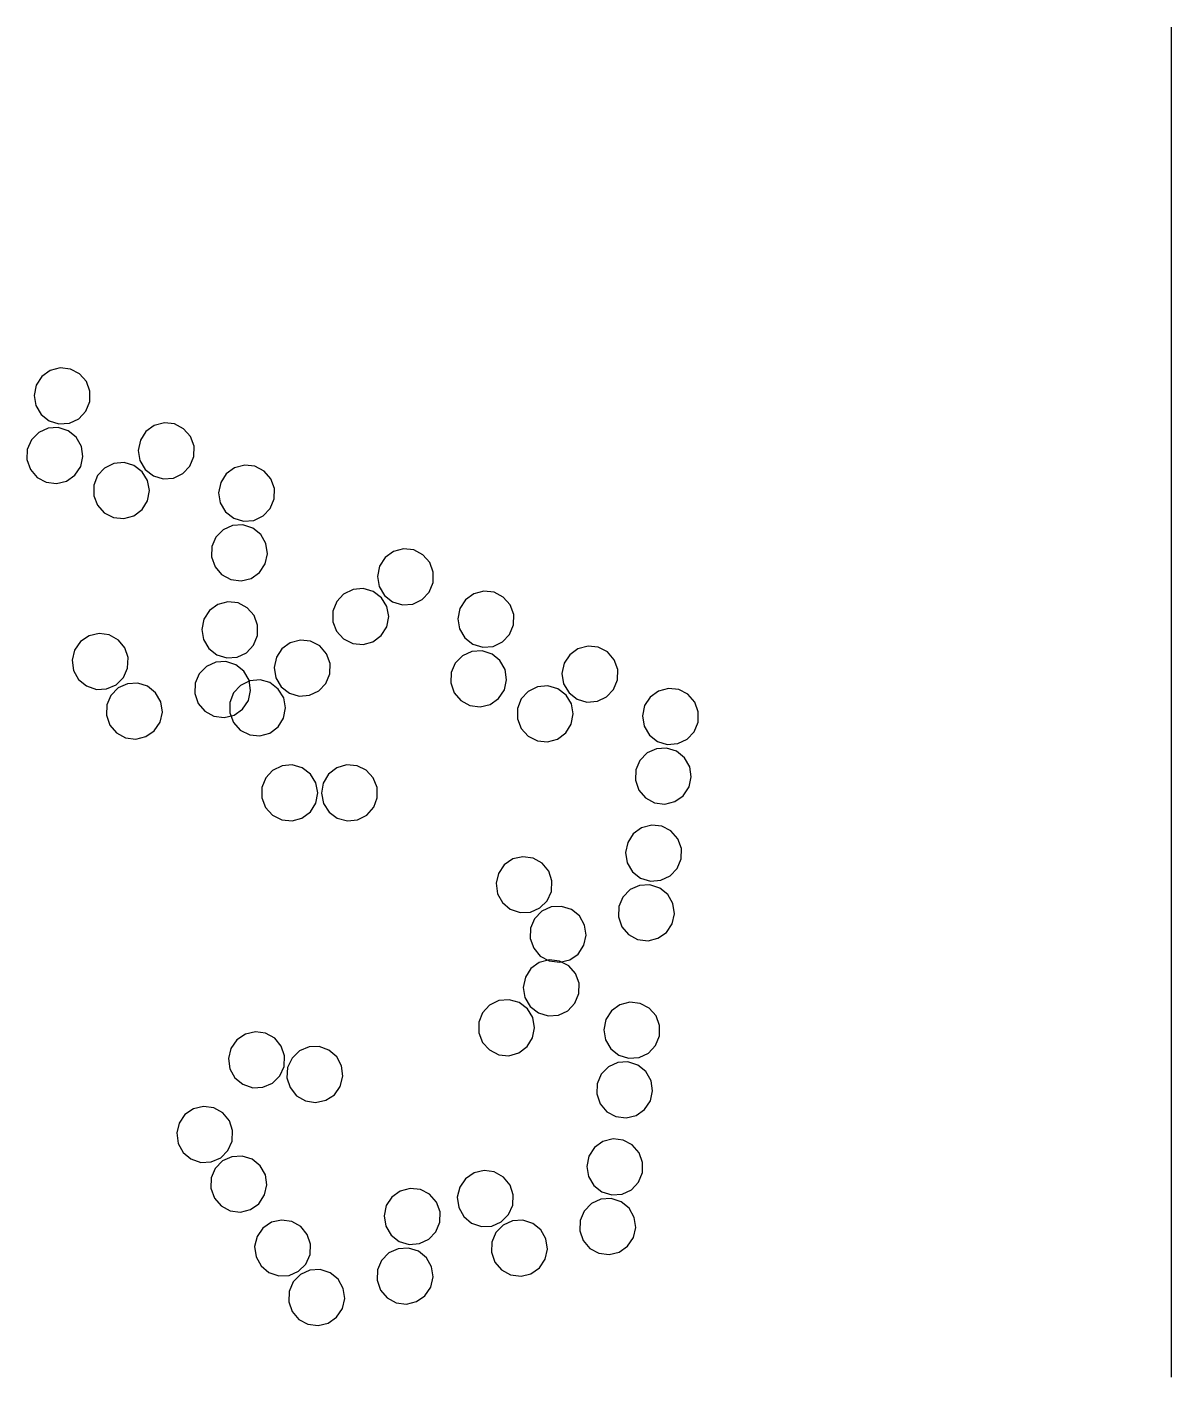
# Model space of a CAD drawing. Header units: metres. Extents: x -382 to 382, y -161 to 360.
# Drawn here: x -203.5 to 0, y 120 to 360 of the extents above; entities that cross this region are included whole.
import ezdxf

# ---------------------------------------------------------------- set-up
doc = ezdxf.new("R2010")
doc.units = ezdxf.units.M

msp = doc.modelspace()

# ---------------------------------------------------------------- linework, layer by layer
for p, q in [((0, 360, -623.54), (0, 120, -623.54)), ((-200.83, 297.85, -623.54), (-201.82, 296.32, -623.54)), ((-199.35, 298.92, -623.54), (-200.83, 297.85, -623.54)), ((-197.55, 299.4, -623.54), (-199.35, 298.92, -623.54)), ((-195.74, 299.19, -623.54), (-197.55, 299.4, -623.54)), ((-194.12, 298.35, -623.54), (-195.74, 299.19, -623.54)), ((-192.89, 296.95, -623.54), (-194.12, 298.35, -623.54)), ((-201.82, 296.32, -623.54), (-202.2, 294.5, -623.54)), ((-192.27, 295.23, -623.54), (-192.89, 296.95, -623.54)), ((-192.3, 293.41, -623.54), (-192.27, 295.23, -623.54)), ((-202.2, 294.5, -623.54), (-201.9, 292.7, -623.54)), ((-193.01, 291.69, -623.54), (-192.3, 293.41, -623.54)), ((-201.9, 292.7, -623.54), (-200.95, 291.1, -623.54)), ((-200.95, 291.1, -623.54), (-199.51, 289.98, -623.54)), ((-194.26, 290.36, -623.54), (-193.01, 291.69, -623.54)), ((-199.71, 288.68, -623.54), (-201.37, 287.92, -623.54)), ((-197.89, 288.79, -623.54), (-199.71, 288.68, -623.54)), ((-199.51, 289.98, -623.54), (-197.77, 289.44, -623.54)), ((-196.12, 288.22, -623.54), (-197.89, 288.79, -623.54)), ((-197.77, 289.44, -623.54), (-195.91, 289.58, -623.54)), ((-194.7, 287.07, -623.54), (-196.12, 288.22, -623.54)), ((-195.91, 289.58, -623.54), (-194.26, 290.36, -623.54)), ((-182.3, 288.09, -623.54), (-183.29, 286.57, -623.54)), ((-180.82, 289.17, -623.54), (-182.3, 288.09, -623.54)), ((-179.02, 289.64, -623.54), (-180.82, 289.17, -623.54)), ((-177.21, 289.43, -623.54), (-179.02, 289.64, -623.54)), ((-175.59, 288.59, -623.54), (-177.21, 289.43, -623.54)), ((-174.36, 287.19, -623.54), (-175.59, 288.59, -623.54)), ((-202.67, 286.59, -623.54), (-203.39, 284.91, -623.54)), ((-201.37, 287.92, -623.54), (-202.67, 286.59, -623.54)), ((-193.78, 285.45, -623.54), (-194.7, 287.07, -623.54)), ((-183.29, 286.57, -623.54), (-183.67, 284.74, -623.54)), ((-173.74, 285.48, -623.54), (-174.36, 287.19, -623.54)), ((-203.39, 284.91, -623.54), (-203.45, 283.09, -623.54)), ((-193.9, 281.87, -623.54), (-193.51, 283.65, -623.54)), ((-193.51, 283.65, -623.54), (-193.78, 285.45, -623.54)), ((-183.67, 284.74, -623.54), (-183.37, 282.94, -623.54)), ((-174.48, 281.93, -623.54), (-173.77, 283.65, -623.54)), ((-173.77, 283.65, -623.54), (-173.74, 285.48, -623.54)), ((-203.45, 283.09, -623.54), (-202.84, 281.33, -623.54)), ((-202.84, 281.33, -623.54), (-201.65, 279.94, -623.54)), ((-194.94, 280.32, -623.54), (-193.9, 281.87, -623.54)), ((-189.67, 281.58, -623.54), (-190.9, 280.24, -623.54)), ((-188, 282.4, -623.54), (-189.67, 281.58, -623.54)), ((-186.18, 282.56, -623.54), (-188, 282.4, -623.54)), ((-184.43, 282.06, -623.54), (-186.18, 282.56, -623.54)), ((-182.95, 280.93, -623.54), (-184.43, 282.06, -623.54)), ((-183.37, 282.94, -623.54), (-182.42, 281.34, -623.54)), ((-181.99, 279.38, -623.54), (-182.95, 280.93, -623.54)), ((-182.42, 281.34, -623.54), (-180.98, 280.22, -623.54)), ((-175.73, 280.61, -623.54), (-174.48, 281.93, -623.54)), ((-166.52, 281.63, -623.54), (-168, 280.56, -623.54)), ((-164.72, 282.11, -623.54), (-166.52, 281.63, -623.54)), ((-162.91, 281.9, -623.54), (-164.72, 282.11, -623.54)), ((-161.29, 281.06, -623.54), (-162.91, 281.9, -623.54)), ((-160.06, 279.66, -623.54), (-161.29, 281.06, -623.54)), ((-201.65, 279.94, -623.54), (-200.05, 279.07, -623.54)), ((-200.05, 279.07, -623.54), (-198.2, 278.83, -623.54)), ((-198.2, 278.83, -623.54), (-196.43, 279.27, -623.54)), ((-196.43, 279.27, -623.54), (-194.94, 280.32, -623.54)), ((-191.57, 278.54, -623.54), (-191.58, 276.68, -623.54)), ((-190.9, 280.24, -623.54), (-191.57, 278.54, -623.54)), ((-181.66, 277.59, -623.54), (-181.99, 279.38, -623.54)), ((-180.98, 280.22, -623.54), (-179.24, 279.68, -623.54)), ((-179.24, 279.68, -623.54), (-177.38, 279.82, -623.54)), ((-177.38, 279.82, -623.54), (-175.73, 280.61, -623.54)), ((-168.99, 279.04, -623.54), (-169.37, 277.21, -623.54)), ((-168, 280.56, -623.54), (-168.99, 279.04, -623.54)), ((-159.44, 277.95, -623.54), (-160.06, 279.66, -623.54)), ((-191.58, 276.68, -623.54), (-190.93, 274.97, -623.54)), ((-182.01, 275.75, -623.54), (-181.66, 277.59, -623.54)), ((-169.37, 277.21, -623.54), (-169.07, 275.41, -623.54)), ((-160.18, 274.4, -623.54), (-159.47, 276.12, -623.54)), ((-159.47, 276.12, -623.54), (-159.44, 277.95, -623.54)), ((-190.93, 274.97, -623.54), (-189.71, 273.62, -623.54)), ((-189.71, 273.62, -623.54), (-188.04, 272.78, -623.54)), ((-184.47, 273.09, -623.54), (-182.98, 274.21, -623.54)), ((-182.98, 274.21, -623.54), (-182.01, 275.75, -623.54)), ((-169.07, 275.41, -623.54), (-168.12, 273.81, -623.54)), ((-168.12, 273.81, -623.54), (-166.68, 272.69, -623.54)), ((-161.43, 273.08, -623.54), (-160.18, 274.4, -623.54)), ((-188.04, 272.78, -623.54), (-186.23, 272.61, -623.54)), ((-186.23, 272.61, -623.54), (-184.47, 273.09, -623.54)), ((-166.88, 271.39, -623.54), (-168.54, 270.63, -623.54)), ((-165.07, 271.5, -623.54), (-166.88, 271.39, -623.54)), ((-166.68, 272.69, -623.54), (-164.94, 272.15, -623.54)), ((-163.29, 270.93, -623.54), (-165.07, 271.5, -623.54)), ((-164.94, 272.15, -623.54), (-163.08, 272.29, -623.54)), ((-163.08, 272.29, -623.54), (-161.43, 273.08, -623.54)), ((-169.84, 269.3, -623.54), (-170.56, 267.62, -623.54)), ((-168.54, 270.63, -623.54), (-169.84, 269.3, -623.54)), ((-161.87, 269.78, -623.54), (-163.29, 270.93, -623.54)), ((-160.95, 268.16, -623.54), (-161.87, 269.78, -623.54)), ((-170.56, 267.62, -623.54), (-170.62, 265.8, -623.54)), ((-160.68, 266.36, -623.54), (-160.95, 268.16, -623.54)), ((-138.29, 266.76, -623.54), (-139.76, 265.69, -623.54)), ((-136.48, 267.24, -623.54), (-138.29, 266.76, -623.54)), ((-134.67, 267.03, -623.54), (-136.48, 267.24, -623.54)), ((-133.06, 266.19, -623.54), (-134.67, 267.03, -623.54)), ((-170.62, 265.8, -623.54), (-170.01, 264.04, -623.54)), ((-170.01, 264.04, -623.54), (-168.83, 262.65, -623.54)), ((-162.11, 263.03, -623.54), (-161.08, 264.58, -623.54)), ((-161.08, 264.58, -623.54), (-160.68, 266.36, -623.54)), ((-140.76, 264.17, -623.54), (-141.14, 262.34, -623.54)), ((-139.76, 265.69, -623.54), (-140.76, 264.17, -623.54)), ((-131.83, 264.79, -623.54), (-133.06, 266.19, -623.54)), ((-131.2, 263.08, -623.54), (-131.83, 264.79, -623.54)), ((-168.83, 262.65, -623.54), (-167.22, 261.78, -623.54)), ((-167.22, 261.78, -623.54), (-165.37, 261.54, -623.54)), ((-165.37, 261.54, -623.54), (-163.61, 261.98, -623.54)), ((-163.61, 261.98, -623.54), (-162.11, 263.03, -623.54)), ((-141.14, 262.34, -623.54), (-140.84, 260.54, -623.54)), ((-131.24, 261.25, -623.54), (-131.2, 263.08, -623.54)), ((-145.46, 260, -623.54), (-147.14, 259.18, -623.54)), ((-143.65, 260.16, -623.54), (-145.46, 260, -623.54)), ((-141.9, 259.66, -623.54), (-143.65, 260.16, -623.54)), ((-140.41, 258.53, -623.54), (-141.9, 259.66, -623.54)), ((-140.84, 260.54, -623.54), (-139.88, 258.94, -623.54)), ((-133.2, 258.21, -623.54), (-131.94, 259.53, -623.54)), ((-131.94, 259.53, -623.54), (-131.24, 261.25, -623.54)), ((-123.99, 259.23, -623.54), (-125.46, 258.16, -623.54)), ((-122.18, 259.71, -623.54), (-123.99, 259.23, -623.54)), ((-120.37, 259.5, -623.54), (-122.18, 259.71, -623.54)), ((-118.76, 258.66, -623.54), (-120.37, 259.5, -623.54)), ((-169.52, 257.33, -623.54), (-170.99, 256.26, -623.54)), ((-167.72, 257.81, -623.54), (-169.52, 257.33, -623.54)), ((-165.91, 257.6, -623.54), (-167.72, 257.81, -623.54)), ((-164.29, 256.76, -623.54), (-165.91, 257.6, -623.54)), ((-148.37, 257.84, -623.54), (-149.04, 256.14, -623.54)), ((-147.14, 259.18, -623.54), (-148.37, 257.84, -623.54)), ((-139.46, 256.98, -623.54), (-140.41, 258.53, -623.54)), ((-139.88, 258.94, -623.54), (-138.45, 257.82, -623.54)), ((-139.13, 255.19, -623.54), (-139.46, 256.98, -623.54)), ((-138.45, 257.82, -623.54), (-136.7, 257.28, -623.54)), ((-136.7, 257.28, -623.54), (-134.84, 257.42, -623.54)), ((-134.84, 257.42, -623.54), (-133.2, 258.21, -623.54)), ((-125.46, 258.16, -623.54), (-126.46, 256.63, -623.54)), ((-117.53, 257.26, -623.54), (-118.76, 258.66, -623.54)), ((-116.9, 255.54, -623.54), (-117.53, 257.26, -623.54)), ((-171.99, 254.73, -623.54), (-172.37, 252.91, -623.54)), ((-170.99, 256.26, -623.54), (-171.99, 254.73, -623.54)), ((-163.06, 255.35, -623.54), (-164.29, 256.76, -623.54)), ((-162.44, 253.64, -623.54), (-163.06, 255.35, -623.54)), ((-149.04, 256.14, -623.54), (-149.04, 254.27, -623.54)), ((-139.48, 253.35, -623.54), (-139.13, 255.19, -623.54)), ((-126.46, 256.63, -623.54), (-126.84, 254.81, -623.54)), ((-126.84, 254.81, -623.54), (-126.54, 253.01, -623.54)), ((-116.94, 253.72, -623.54), (-116.9, 255.54, -623.54)), ((-190.62, 252.19, -623.54), (-192.4, 251.78, -623.54)), ((-188.82, 251.94, -623.54), (-190.62, 252.19, -623.54)), ((-172.37, 252.91, -623.54), (-172.07, 251.11, -623.54)), ((-162.47, 251.82, -623.54), (-162.44, 253.64, -623.54)), ((-149.04, 254.27, -623.54), (-148.39, 252.57, -623.54)), ((-148.39, 252.57, -623.54), (-147.17, 251.22, -623.54)), ((-140.44, 251.81, -623.54), (-139.48, 253.35, -623.54)), ((-126.54, 253.01, -623.54), (-125.58, 251.41, -623.54)), ((-117.64, 252, -623.54), (-116.94, 253.72, -623.54)), ((-193.94, 250.73, -623.54), (-194.98, 249.23, -623.54)), ((-192.4, 251.78, -623.54), (-193.94, 250.73, -623.54)), ((-187.19, 251.02, -623.54), (-188.82, 251.94, -623.54)), ((-186.04, 249.62, -623.54), (-187.19, 251.02, -623.54)), ((-185.46, 247.89, -623.54), (-186.04, 249.62, -623.54)), ((-172.07, 251.11, -623.54), (-171.11, 249.51, -623.54)), ((-164.43, 248.77, -623.54), (-163.18, 250.09, -623.54)), ((-163.18, 250.09, -623.54), (-162.47, 251.82, -623.54)), ((-156.63, 250.54, -623.54), (-158.11, 249.47, -623.54)), ((-154.83, 251.02, -623.54), (-156.63, 250.54, -623.54)), ((-153.02, 250.81, -623.54), (-154.83, 251.02, -623.54)), ((-151.4, 249.97, -623.54), (-153.02, 250.81, -623.54)), ((-150.17, 248.57, -623.54), (-151.4, 249.97, -623.54)), ((-147.17, 251.22, -623.54), (-145.51, 250.38, -623.54)), ((-145.51, 250.38, -623.54), (-143.69, 250.2, -623.54)), ((-143.69, 250.2, -623.54), (-141.94, 250.69, -623.54)), ((-141.94, 250.69, -623.54), (-140.44, 251.81, -623.54)), ((-125.58, 251.41, -623.54), (-124.15, 250.29, -623.54)), ((-124.15, 250.29, -623.54), (-122.4, 249.75, -623.54)), ((-122.4, 249.75, -623.54), (-120.54, 249.89, -623.54)), ((-120.54, 249.89, -623.54), (-118.9, 250.67, -623.54)), ((-118.9, 250.67, -623.54), (-117.64, 252, -623.54)), ((-103.66, 249.95, -623.54), (-105.46, 249.48, -623.54)), ((-101.85, 249.74, -623.54), (-103.66, 249.95, -623.54)), ((-100.23, 248.9, -623.54), (-101.85, 249.74, -623.54)), ((-194.98, 249.23, -623.54), (-195.4, 247.46, -623.54)), ((-195.4, 247.46, -623.54), (-195.15, 245.61, -623.54)), ((-185.55, 246.03, -623.54), (-185.46, 247.89, -623.54)), ((-171.11, 249.51, -623.54), (-169.68, 248.38, -623.54)), ((-169.68, 248.38, -623.54), (-167.94, 247.85, -623.54)), ((-167.94, 247.85, -623.54), (-166.08, 247.99, -623.54)), ((-166.08, 247.99, -623.54), (-164.43, 248.77, -623.54)), ((-159.1, 247.95, -623.54), (-159.48, 246.12, -623.54)), ((-158.11, 249.47, -623.54), (-159.1, 247.95, -623.54)), ((-149.55, 246.85, -623.54), (-150.17, 248.57, -623.54)), ((-126.01, 248.23, -623.54), (-127.31, 246.9, -623.54)), ((-124.35, 248.99, -623.54), (-126.01, 248.23, -623.54)), ((-122.53, 249.1, -623.54), (-124.35, 248.99, -623.54)), ((-120.75, 248.53, -623.54), (-122.53, 249.1, -623.54)), ((-119.34, 247.38, -623.54), (-120.75, 248.53, -623.54)), ((-118.41, 245.76, -623.54), (-119.34, 247.38, -623.54)), ((-106.93, 248.41, -623.54), (-107.93, 246.88, -623.54)), ((-105.46, 249.48, -623.54), (-106.93, 248.41, -623.54)), ((-99, 247.5, -623.54), (-100.23, 248.9, -623.54)), ((-98.38, 245.79, -623.54), (-99, 247.5, -623.54)), ((-195.15, 245.61, -623.54), (-194.27, 244.02, -623.54)), ((-186.29, 244.36, -623.54), (-185.55, 246.03, -623.54)), ((-172.84, 244.99, -623.54), (-173.56, 243.32, -623.54)), ((-171.54, 246.33, -623.54), (-172.84, 244.99, -623.54)), ((-169.88, 247.08, -623.54), (-171.54, 246.33, -623.54)), ((-168.06, 247.19, -623.54), (-169.88, 247.08, -623.54)), ((-166.29, 246.62, -623.54), (-168.06, 247.19, -623.54)), ((-164.87, 245.48, -623.54), (-166.29, 246.62, -623.54)), ((-163.95, 243.86, -623.54), (-164.87, 245.48, -623.54)), ((-159.48, 246.12, -623.54), (-159.18, 244.32, -623.54)), ((-150.29, 243.31, -623.54), (-149.58, 245.03, -623.54)), ((-149.58, 245.03, -623.54), (-149.55, 246.85, -623.54)), ((-128.02, 245.22, -623.54), (-128.09, 243.4, -623.54)), ((-127.31, 246.9, -623.54), (-128.02, 245.22, -623.54)), ((-118.15, 243.96, -623.54), (-118.41, 245.76, -623.54)), ((-107.93, 246.88, -623.54), (-108.31, 245.05, -623.54)), ((-108.31, 245.05, -623.54), (-108.01, 243.25, -623.54)), ((-98.41, 243.96, -623.54), (-98.38, 245.79, -623.54)), ((-194.27, 244.02, -623.54), (-192.88, 242.85, -623.54)), ((-192.88, 242.85, -623.54), (-191.11, 242.25, -623.54)), ((-189.29, 242.32, -623.54), (-187.58, 243.07, -623.54)), ((-187.24, 242.5, -623.54), (-188.54, 241.16, -623.54)), ((-187.58, 243.07, -623.54), (-186.29, 244.36, -623.54)), ((-185.58, 243.25, -623.54), (-187.24, 242.5, -623.54)), ((-183.76, 243.36, -623.54), (-185.58, 243.25, -623.54)), ((-181.99, 242.79, -623.54), (-183.76, 243.36, -623.54)), ((-180.57, 241.65, -623.54), (-181.99, 242.79, -623.54)), ((-173.56, 243.32, -623.54), (-173.62, 241.49, -623.54)), ((-165.48, 242.96, -623.54), (-166.71, 241.61, -623.54)), ((-163.81, 243.78, -623.54), (-165.48, 242.96, -623.54)), ((-163.68, 242.05, -623.54), (-163.95, 243.86, -623.54)), ((-161.99, 243.94, -623.54), (-163.81, 243.78, -623.54)), ((-160.24, 243.44, -623.54), (-161.99, 243.94, -623.54)), ((-158.76, 242.31, -623.54), (-160.24, 243.44, -623.54)), ((-159.18, 244.32, -623.54), (-158.23, 242.72, -623.54)), ((-158.23, 242.72, -623.54), (-156.79, 241.6, -623.54)), ((-151.54, 241.98, -623.54), (-150.29, 243.31, -623.54)), ((-128.09, 243.4, -623.54), (-127.47, 241.64, -623.54)), ((-118.54, 242.18, -623.54), (-118.15, 243.96, -623.54)), ((-112.64, 242.71, -623.54), (-114.31, 241.89, -623.54)), ((-110.82, 242.87, -623.54), (-112.64, 242.71, -623.54)), ((-109.07, 242.37, -623.54), (-110.82, 242.87, -623.54)), ((-108.01, 243.25, -623.54), (-107.05, 241.65, -623.54)), ((-99.12, 242.24, -623.54), (-98.41, 243.96, -623.54)), ((-89.36, 242.42, -623.54), (-91.16, 241.94, -623.54)), ((-87.55, 242.21, -623.54), (-89.36, 242.42, -623.54)), ((-191.11, 242.25, -623.54), (-189.29, 242.32, -623.54)), ((-188.54, 241.16, -623.54), (-189.26, 239.49, -623.54)), ((-179.65, 240.03, -623.54), (-180.57, 241.65, -623.54)), ((-179.38, 238.22, -623.54), (-179.65, 240.03, -623.54)), ((-173.62, 241.49, -623.54), (-173.01, 239.73, -623.54)), ((-166.71, 241.61, -623.54), (-167.38, 239.92, -623.54)), ((-165.11, 238.72, -623.54), (-164.07, 240.28, -623.54)), ((-164.07, 240.28, -623.54), (-163.68, 242.05, -623.54)), ((-157.8, 240.76, -623.54), (-158.76, 242.31, -623.54)), ((-157.47, 238.96, -623.54), (-157.8, 240.76, -623.54)), ((-156.79, 241.6, -623.54), (-155.05, 241.06, -623.54)), ((-155.05, 241.06, -623.54), (-153.19, 241.2, -623.54)), ((-153.19, 241.2, -623.54), (-151.54, 241.98, -623.54)), ((-127.47, 241.64, -623.54), (-126.29, 240.25, -623.54)), ((-126.29, 240.25, -623.54), (-124.69, 239.38, -623.54)), ((-121.07, 239.58, -623.54), (-119.58, 240.63, -623.54)), ((-119.58, 240.63, -623.54), (-118.54, 242.18, -623.54)), ((-115.54, 240.55, -623.54), (-116.21, 238.85, -623.54)), ((-114.31, 241.89, -623.54), (-115.54, 240.55, -623.54)), ((-107.58, 241.24, -623.54), (-109.07, 242.37, -623.54)), ((-106.63, 239.69, -623.54), (-107.58, 241.24, -623.54)), ((-107.05, 241.65, -623.54), (-105.62, 240.53, -623.54)), ((-105.62, 240.53, -623.54), (-103.88, 239.99, -623.54)), ((-103.88, 239.99, -623.54), (-102.02, 240.13, -623.54)), ((-102.02, 240.13, -623.54), (-100.37, 240.92, -623.54)), ((-100.37, 240.92, -623.54), (-99.12, 242.24, -623.54)), ((-92.63, 240.87, -623.54), (-93.63, 239.35, -623.54)), ((-91.16, 241.94, -623.54), (-92.63, 240.87, -623.54)), ((-85.93, 241.37, -623.54), (-87.55, 242.21, -623.54)), ((-84.7, 239.97, -623.54), (-85.93, 241.37, -623.54)), ((-189.26, 239.49, -623.54), (-189.32, 237.66, -623.54)), ((-189.32, 237.66, -623.54), (-188.71, 235.9, -623.54)), ((-179.77, 236.44, -623.54), (-179.38, 238.22, -623.54)), ((-173.01, 239.73, -623.54), (-171.82, 238.35, -623.54)), ((-171.82, 238.35, -623.54), (-170.22, 237.48, -623.54)), ((-168.37, 237.24, -623.54), (-166.6, 237.68, -623.54)), ((-167.38, 239.92, -623.54), (-167.39, 238.05, -623.54)), ((-167.39, 238.05, -623.54), (-166.74, 236.35, -623.54)), ((-166.6, 237.68, -623.54), (-165.11, 238.72, -623.54)), ((-157.82, 237.13, -623.54), (-157.47, 238.96, -623.54)), ((-124.69, 239.38, -623.54), (-122.84, 239.14, -623.54)), ((-122.84, 239.14, -623.54), (-121.07, 239.58, -623.54)), ((-116.21, 238.85, -623.54), (-116.22, 236.99, -623.54)), ((-106.65, 236.06, -623.54), (-106.3, 237.9, -623.54)), ((-106.3, 237.9, -623.54), (-106.63, 239.69, -623.54)), ((-93.63, 239.35, -623.54), (-94.01, 237.52, -623.54)), ((-84.08, 238.26, -623.54), (-84.7, 239.97, -623.54)), ((-84.11, 236.43, -623.54), (-84.08, 238.26, -623.54)), ((-188.71, 235.9, -623.54), (-187.52, 234.52, -623.54)), ((-180.81, 234.89, -623.54), (-179.77, 236.44, -623.54)), ((-170.22, 237.48, -623.54), (-168.37, 237.24, -623.54)), ((-166.74, 236.35, -623.54), (-165.52, 235, -623.54)), ((-160.28, 234.47, -623.54), (-158.79, 235.59, -623.54)), ((-158.79, 235.59, -623.54), (-157.82, 237.13, -623.54)), ((-116.22, 236.99, -623.54), (-115.56, 235.28, -623.54)), ((-115.56, 235.28, -623.54), (-114.34, 233.93, -623.54)), ((-107.61, 234.52, -623.54), (-106.65, 236.06, -623.54)), ((-94.01, 237.52, -623.54), (-93.71, 235.72, -623.54)), ((-93.71, 235.72, -623.54), (-92.75, 234.12, -623.54)), ((-84.82, 234.71, -623.54), (-84.11, 236.43, -623.54)), ((-187.52, 234.52, -623.54), (-185.92, 233.65, -623.54)), ((-185.92, 233.65, -623.54), (-184.07, 233.41, -623.54)), ((-184.07, 233.41, -623.54), (-182.3, 233.85, -623.54)), ((-182.3, 233.85, -623.54), (-180.81, 234.89, -623.54)), ((-165.52, 235, -623.54), (-163.85, 234.16, -623.54)), ((-163.85, 234.16, -623.54), (-162.04, 233.98, -623.54)), ((-162.04, 233.98, -623.54), (-160.28, 234.47, -623.54)), ((-114.34, 233.93, -623.54), (-112.68, 233.09, -623.54)), ((-112.68, 233.09, -623.54), (-110.86, 232.92, -623.54)), ((-110.86, 232.92, -623.54), (-109.11, 233.4, -623.54)), ((-109.11, 233.4, -623.54), (-107.61, 234.52, -623.54)), ((-92.75, 234.12, -623.54), (-91.32, 233, -623.54)), ((-91.32, 233, -623.54), (-89.58, 232.46, -623.54)), ((-87.72, 232.6, -623.54), (-86.07, 233.39, -623.54)), ((-86.07, 233.39, -623.54), (-84.82, 234.71, -623.54)), ((-93.18, 230.94, -623.54), (-94.48, 229.61, -623.54)), ((-91.52, 231.7, -623.54), (-93.18, 230.94, -623.54)), ((-89.7, 231.81, -623.54), (-91.52, 231.7, -623.54)), ((-87.93, 231.24, -623.54), (-89.7, 231.81, -623.54)), ((-89.58, 232.46, -623.54), (-87.72, 232.6, -623.54)), ((-86.51, 230.09, -623.54), (-87.93, 231.24, -623.54)), ((-158.08, 228.67, -623.54), (-159.76, 227.84, -623.54)), ((-156.27, 228.83, -623.54), (-158.08, 228.67, -623.54)), ((-154.52, 228.32, -623.54), (-156.27, 228.83, -623.54)), ((-153.03, 227.2, -623.54), (-154.52, 228.32, -623.54)), ((-148.35, 228.3, -623.54), (-149.83, 227.16, -623.54)), ((-146.61, 228.82, -623.54), (-148.35, 228.3, -623.54)), ((-144.75, 228.67, -623.54), (-146.61, 228.82, -623.54)), ((-143.11, 227.87, -623.54), (-144.75, 228.67, -623.54)), ((-94.48, 229.61, -623.54), (-95.2, 227.93, -623.54)), ((-85.59, 228.47, -623.54), (-86.51, 230.09, -623.54)), ((-85.32, 226.67, -623.54), (-85.59, 228.47, -623.54)), ((-160.99, 226.5, -623.54), (-161.66, 224.8, -623.54)), ((-159.76, 227.84, -623.54), (-160.99, 226.5, -623.54)), ((-152.08, 225.64, -623.54), (-153.03, 227.2, -623.54)), ((-151.75, 223.85, -623.54), (-152.08, 225.64, -623.54)), ((-150.76, 225.6, -623.54), (-151.08, 223.81, -623.54)), ((-149.83, 227.16, -623.54), (-150.76, 225.6, -623.54)), ((-141.86, 226.54, -623.54), (-143.11, 227.87, -623.54)), ((-141.17, 224.81, -623.54), (-141.86, 226.54, -623.54)), ((-95.2, 227.93, -623.54), (-95.26, 226.11, -623.54)), ((-95.26, 226.11, -623.54), (-94.65, 224.35, -623.54)), ((-85.71, 224.89, -623.54), (-85.32, 226.67, -623.54)), ((-161.66, 224.8, -623.54), (-161.66, 222.94, -623.54)), ((-152.1, 222.02, -623.54), (-151.75, 223.85, -623.54)), ((-151.08, 223.81, -623.54), (-150.72, 221.98, -623.54)), ((-141.16, 222.98, -623.54), (-141.17, 224.81, -623.54)), ((-94.65, 224.35, -623.54), (-93.46, 222.96, -623.54)), ((-88.24, 222.29, -623.54), (-86.75, 223.34, -623.54)), ((-86.75, 223.34, -623.54), (-85.71, 224.89, -623.54)), ((-161.66, 222.94, -623.54), (-161.01, 221.24, -623.54)), ((-161.01, 221.24, -623.54), (-159.79, 219.88, -623.54)), ((-153.06, 220.47, -623.54), (-152.1, 222.02, -623.54)), ((-150.72, 221.98, -623.54), (-149.74, 220.44, -623.54)), ((-143.04, 219.88, -623.54), (-141.79, 221.28, -623.54)), ((-141.79, 221.28, -623.54), (-141.16, 222.98, -623.54)), ((-93.46, 222.96, -623.54), (-91.86, 222.09, -623.54)), ((-91.86, 222.09, -623.54), (-90.01, 221.85, -623.54)), ((-90.01, 221.85, -623.54), (-88.24, 222.29, -623.54)), ((-159.79, 219.88, -623.54), (-158.13, 219.04, -623.54)), ((-158.13, 219.04, -623.54), (-156.31, 218.87, -623.54)), ((-156.31, 218.87, -623.54), (-154.56, 219.36, -623.54)), ((-154.56, 219.36, -623.54), (-153.06, 220.47, -623.54)), ((-149.74, 220.44, -623.54), (-148.27, 219.36, -623.54)), ((-148.27, 219.36, -623.54), (-146.47, 218.87, -623.54)), ((-146.47, 218.87, -623.54), (-144.66, 219.06, -623.54)), ((-144.66, 219.06, -623.54), (-143.04, 219.88, -623.54)), ((-95.63, 216.57, -623.54), (-96.62, 215.04, -623.54)), ((-94.16, 217.64, -623.54), (-95.63, 216.57, -623.54)), ((-92.35, 218.12, -623.54), (-94.16, 217.64, -623.54)), ((-90.54, 217.91, -623.54), (-92.35, 218.12, -623.54)), ((-88.93, 217.07, -623.54), (-90.54, 217.91, -623.54)), ((-87.7, 215.66, -623.54), (-88.93, 217.07, -623.54)), ((-96.62, 215.04, -623.54), (-97.01, 213.22, -623.54)), ((-87.07, 213.95, -623.54), (-87.7, 215.66, -623.54)), ((-87.11, 212.13, -623.54), (-87.07, 213.95, -623.54)), ((-117.04, 212.09, -623.54), (-118.58, 211.04, -623.54)), ((-115.26, 212.5, -623.54), (-117.04, 212.09, -623.54)), ((-113.46, 212.25, -623.54), (-115.26, 212.5, -623.54)), ((-111.83, 211.33, -623.54), (-113.46, 212.25, -623.54)), ((-110.67, 209.93, -623.54), (-111.83, 211.33, -623.54)), ((-97.01, 213.22, -623.54), (-96.7, 211.42, -623.54)), ((-96.7, 211.42, -623.54), (-95.75, 209.82, -623.54)), ((-87.81, 210.4, -623.54), (-87.11, 212.13, -623.54)), ((-119.61, 209.54, -623.54), (-120.04, 207.77, -623.54)), ((-118.58, 211.04, -623.54), (-119.61, 209.54, -623.54)), ((-110.1, 208.2, -623.54), (-110.67, 209.93, -623.54)), ((-95.75, 209.82, -623.54), (-94.32, 208.69, -623.54)), ((-90.71, 208.3, -623.54), (-89.07, 209.08, -623.54)), ((-89.07, 209.08, -623.54), (-87.81, 210.4, -623.54)), ((-120.04, 207.77, -623.54), (-119.79, 205.92, -623.54)), ((-110.19, 206.34, -623.54), (-110.1, 208.2, -623.54)), ((-96.18, 206.64, -623.54), (-97.48, 205.3, -623.54)), ((-94.52, 207.39, -623.54), (-96.18, 206.64, -623.54)), ((-92.7, 207.5, -623.54), (-94.52, 207.39, -623.54)), ((-94.32, 208.69, -623.54), (-92.57, 208.16, -623.54)), ((-90.92, 206.93, -623.54), (-92.7, 207.5, -623.54)), ((-92.57, 208.16, -623.54), (-90.71, 208.3, -623.54)), ((-89.51, 205.79, -623.54), (-90.92, 206.93, -623.54)), ((-119.79, 205.92, -623.54), (-118.91, 204.33, -623.54)), ((-118.91, 204.33, -623.54), (-117.51, 203.16, -623.54)), ((-112.22, 203.38, -623.54), (-110.93, 204.67, -623.54)), ((-110.93, 204.67, -623.54), (-110.19, 206.34, -623.54)), ((-97.48, 205.3, -623.54), (-98.19, 203.63, -623.54)), ((-88.58, 204.17, -623.54), (-89.51, 205.79, -623.54)), ((-88.31, 202.36, -623.54), (-88.58, 204.17, -623.54)), ((-117.51, 203.16, -623.54), (-115.75, 202.56, -623.54)), ((-115.75, 202.56, -623.54), (-113.93, 202.63, -623.54)), ((-113.93, 202.63, -623.54), (-112.22, 203.38, -623.54)), ((-111.88, 202.81, -623.54), (-113.18, 201.47, -623.54)), ((-110.22, 203.56, -623.54), (-111.88, 202.81, -623.54)), ((-108.4, 203.67, -623.54), (-110.22, 203.56, -623.54)), ((-106.62, 203.1, -623.54), (-108.4, 203.67, -623.54)), ((-105.21, 201.96, -623.54), (-106.62, 203.1, -623.54)), ((-104.28, 200.34, -623.54), (-105.21, 201.96, -623.54)), ((-98.19, 203.63, -623.54), (-98.26, 201.81, -623.54)), ((-98.26, 201.81, -623.54), (-97.64, 200.04, -623.54)), ((-88.71, 200.59, -623.54), (-88.31, 202.36, -623.54)), ((-113.89, 199.8, -623.54), (-113.96, 197.97, -623.54)), ((-113.18, 201.47, -623.54), (-113.89, 199.8, -623.54)), ((-104.02, 198.53, -623.54), (-104.28, 200.34, -623.54)), ((-97.64, 200.04, -623.54), (-96.46, 198.66, -623.54)), ((-89.75, 199.03, -623.54), (-88.71, 200.59, -623.54)), ((-113.96, 197.97, -623.54), (-113.34, 196.21, -623.54)), ((-104.41, 196.75, -623.54), (-104.02, 198.53, -623.54)), ((-96.46, 198.66, -623.54), (-94.86, 197.79, -623.54)), ((-94.86, 197.79, -623.54), (-93.01, 197.55, -623.54)), ((-93.01, 197.55, -623.54), (-91.24, 197.99, -623.54)), ((-91.24, 197.99, -623.54), (-89.75, 199.03, -623.54)), ((-113.34, 196.21, -623.54), (-112.16, 194.83, -623.54)), ((-112.16, 194.83, -623.54), (-110.56, 193.96, -623.54)), ((-106.94, 194.16, -623.54), (-105.45, 195.2, -623.54)), ((-105.45, 195.2, -623.54), (-104.41, 196.75, -623.54)), ((-113.82, 192.61, -623.54), (-114.81, 191.08, -623.54)), ((-112.34, 193.68, -623.54), (-113.82, 192.61, -623.54)), ((-110.54, 194.16, -623.54), (-112.34, 193.68, -623.54)), ((-110.56, 193.96, -623.54), (-108.71, 193.72, -623.54)), ((-108.73, 193.95, -623.54), (-110.54, 194.16, -623.54)), ((-107.11, 193.11, -623.54), (-108.73, 193.95, -623.54)), ((-108.71, 193.72, -623.54), (-106.94, 194.16, -623.54)), ((-105.88, 191.71, -623.54), (-107.11, 193.11, -623.54)), ((-114.81, 191.08, -623.54), (-115.19, 189.26, -623.54)), ((-105.26, 189.99, -623.54), (-105.88, 191.71, -623.54)), ((-105.29, 188.17, -623.54), (-105.26, 189.99, -623.54)), ((-115.19, 189.26, -623.54), (-114.89, 187.46, -623.54)), ((-114.89, 187.46, -623.54), (-113.94, 185.86, -623.54)), ((-106, 186.45, -623.54), (-105.29, 188.17, -623.54)), ((-121.19, 186.1, -623.54), (-122.42, 184.75, -623.54)), ((-119.52, 186.92, -623.54), (-121.19, 186.1, -623.54)), ((-117.7, 187.08, -623.54), (-119.52, 186.92, -623.54)), ((-115.95, 186.58, -623.54), (-117.7, 187.08, -623.54)), ((-114.46, 185.45, -623.54), (-115.95, 186.58, -623.54)), ((-113.51, 183.9, -623.54), (-114.46, 185.45, -623.54)), ((-113.94, 185.86, -623.54), (-112.5, 184.74, -623.54)), ((-108.9, 184.34, -623.54), (-107.25, 185.12, -623.54)), ((-107.25, 185.12, -623.54), (-106, 186.45, -623.54)), ((-99.52, 185.08, -623.54), (-100.51, 183.55, -623.54)), ((-98.04, 186.15, -623.54), (-99.52, 185.08, -623.54)), ((-96.24, 186.63, -623.54), (-98.04, 186.15, -623.54)), ((-94.43, 186.42, -623.54), (-96.24, 186.63, -623.54)), ((-92.81, 185.58, -623.54), (-94.43, 186.42, -623.54)), ((-91.58, 184.18, -623.54), (-92.81, 185.58, -623.54)), ((-123.09, 183.06, -623.54), (-123.1, 181.19, -623.54)), ((-122.42, 184.75, -623.54), (-123.09, 183.06, -623.54)), ((-113.18, 182.1, -623.54), (-113.51, 183.9, -623.54)), ((-112.5, 184.74, -623.54), (-110.76, 184.2, -623.54)), ((-110.76, 184.2, -623.54), (-108.9, 184.34, -623.54)), ((-100.51, 183.55, -623.54), (-100.89, 181.73, -623.54)), ((-90.96, 182.46, -623.54), (-91.58, 184.18, -623.54)), ((-90.99, 180.64, -623.54), (-90.96, 182.46, -623.54)), ((-164.59, 180.97, -623.54), (-166.14, 179.92, -623.54)), ((-162.82, 181.38, -623.54), (-164.59, 180.97, -623.54)), ((-161.01, 181.12, -623.54), (-162.82, 181.38, -623.54)), ((-159.39, 180.21, -623.54), (-161.01, 181.12, -623.54)), ((-158.23, 178.8, -623.54), (-159.39, 180.21, -623.54)), ((-123.1, 181.19, -623.54), (-122.44, 179.49, -623.54)), ((-114.49, 178.73, -623.54), (-113.53, 180.27, -623.54)), ((-113.53, 180.27, -623.54), (-113.18, 182.1, -623.54)), ((-100.89, 181.73, -623.54), (-100.59, 179.93, -623.54)), ((-91.7, 178.91, -623.54), (-90.99, 180.64, -623.54)), ((-167.17, 178.42, -623.54), (-167.6, 176.65, -623.54)), ((-166.14, 179.92, -623.54), (-167.17, 178.42, -623.54)), ((-157.65, 177.07, -623.54), (-158.23, 178.8, -623.54)), ((-155.01, 177.96, -623.54), (-156.32, 176.7, -623.54)), ((-153.29, 178.68, -623.54), (-155.01, 177.96, -623.54)), ((-151.47, 178.73, -623.54), (-153.29, 178.68, -623.54)), ((-149.75, 178.12, -623.54), (-151.47, 178.73, -623.54)), ((-148.34, 176.9, -623.54), (-149.75, 178.12, -623.54)), ((-122.44, 179.49, -623.54), (-121.22, 178.14, -623.54)), ((-121.22, 178.14, -623.54), (-119.56, 177.3, -623.54)), ((-117.74, 177.12, -623.54), (-115.99, 177.61, -623.54)), ((-115.99, 177.61, -623.54), (-114.49, 178.73, -623.54)), ((-100.59, 179.93, -623.54), (-99.64, 178.33, -623.54)), ((-99.64, 178.33, -623.54), (-98.2, 177.2, -623.54)), ((-92.95, 177.59, -623.54), (-91.7, 178.91, -623.54)), ((-167.6, 176.65, -623.54), (-167.35, 174.8, -623.54)), ((-158.48, 173.55, -623.54), (-157.74, 175.21, -623.54)), ((-157.74, 175.21, -623.54), (-157.65, 177.07, -623.54)), ((-156.32, 176.7, -623.54), (-157.11, 175.01, -623.54)), ((-147.49, 175.29, -623.54), (-148.34, 176.9, -623.54)), ((-147.27, 173.48, -623.54), (-147.49, 175.29, -623.54)), ((-119.56, 177.3, -623.54), (-117.74, 177.12, -623.54)), ((-98.4, 175.9, -623.54), (-100.06, 175.15, -623.54)), ((-96.58, 176.01, -623.54), (-98.4, 175.9, -623.54)), ((-98.2, 177.2, -623.54), (-96.46, 176.67, -623.54)), ((-94.81, 175.44, -623.54), (-96.58, 176.01, -623.54)), ((-96.46, 176.67, -623.54), (-94.6, 176.81, -623.54)), ((-93.39, 174.3, -623.54), (-94.81, 175.44, -623.54)), ((-94.6, 176.81, -623.54), (-92.95, 177.59, -623.54)), ((-167.35, 174.8, -623.54), (-166.46, 173.2, -623.54)), ((-166.46, 173.2, -623.54), (-165.07, 172.03, -623.54)), ((-159.77, 172.26, -623.54), (-158.48, 173.55, -623.54)), ((-157.11, 175.01, -623.54), (-157.22, 173.19, -623.54)), ((-157.22, 173.19, -623.54), (-156.67, 171.45, -623.54)), ((-147.73, 171.67, -623.54), (-147.27, 173.48, -623.54)), ((-101.36, 173.81, -623.54), (-102.08, 172.14, -623.54)), ((-100.06, 175.15, -623.54), (-101.36, 173.81, -623.54)), ((-92.47, 172.68, -623.54), (-93.39, 174.3, -623.54)), ((-165.07, 172.03, -623.54), (-163.3, 171.43, -623.54)), ((-163.3, 171.43, -623.54), (-161.48, 171.51, -623.54)), ((-161.48, 171.51, -623.54), (-159.77, 172.26, -623.54)), ((-156.67, 171.45, -623.54), (-155.51, 169.99, -623.54)), ((-148.79, 170.19, -623.54), (-147.73, 171.67, -623.54)), ((-102.08, 172.14, -623.54), (-102.14, 170.32, -623.54)), ((-92.59, 169.1, -623.54), (-92.2, 170.87, -623.54)), ((-92.2, 170.87, -623.54), (-92.47, 172.68, -623.54)), ((-172.04, 168.11, -623.54), (-173.82, 167.7, -623.54)), ((-170.24, 167.85, -623.54), (-172.04, 168.11, -623.54)), ((-155.51, 169.99, -623.54), (-153.93, 169.08, -623.54)), ((-153.93, 169.08, -623.54), (-152.13, 168.79, -623.54)), ((-152.13, 168.79, -623.54), (-150.31, 169.19, -623.54)), ((-150.31, 169.19, -623.54), (-148.79, 170.19, -623.54)), ((-102.14, 170.32, -623.54), (-101.53, 168.55, -623.54)), ((-101.53, 168.55, -623.54), (-100.34, 167.17, -623.54)), ((-93.63, 167.55, -623.54), (-92.59, 169.1, -623.54)), ((-175.36, 166.65, -623.54), (-176.39, 165.15, -623.54)), ((-173.82, 167.7, -623.54), (-175.36, 166.65, -623.54)), ((-168.61, 166.94, -623.54), (-170.24, 167.85, -623.54)), ((-167.45, 165.53, -623.54), (-168.61, 166.94, -623.54)), ((-100.34, 167.17, -623.54), (-98.74, 166.3, -623.54)), ((-98.74, 166.3, -623.54), (-96.89, 166.06, -623.54)), ((-96.89, 166.06, -623.54), (-95.12, 166.5, -623.54)), ((-95.12, 166.5, -623.54), (-93.63, 167.55, -623.54)), ((-176.39, 165.15, -623.54), (-176.82, 163.38, -623.54)), ((-176.82, 163.38, -623.54), (-176.57, 161.53, -623.54)), ((-166.88, 163.8, -623.54), (-167.45, 165.53, -623.54)), ((-166.97, 161.94, -623.54), (-166.88, 163.8, -623.54)), ((-176.57, 161.53, -623.54), (-175.69, 159.93, -623.54)), ((-167.71, 160.28, -623.54), (-166.97, 161.94, -623.54)), ((-101.04, 161.85, -623.54), (-102.51, 160.78, -623.54)), ((-99.23, 162.32, -623.54), (-101.04, 161.85, -623.54)), ((-97.42, 162.12, -623.54), (-99.23, 162.32, -623.54)), ((-95.81, 161.27, -623.54), (-97.42, 162.12, -623.54)), ((-94.58, 159.87, -623.54), (-95.81, 161.27, -623.54)), ((-175.69, 159.93, -623.54), (-174.29, 158.76, -623.54)), ((-174.29, 158.76, -623.54), (-172.53, 158.16, -623.54)), ((-170.71, 158.24, -623.54), (-169, 158.99, -623.54)), ((-168.66, 158.41, -623.54), (-169.96, 157.08, -623.54)), ((-169, 158.99, -623.54), (-167.71, 160.28, -623.54)), ((-167, 159.17, -623.54), (-168.66, 158.41, -623.54)), ((-165.18, 159.28, -623.54), (-167, 159.17, -623.54)), ((-163.4, 158.71, -623.54), (-165.18, 159.28, -623.54)), ((-161.99, 157.56, -623.54), (-163.4, 158.71, -623.54)), ((-103.51, 159.25, -623.54), (-103.89, 157.42, -623.54)), ((-102.51, 160.78, -623.54), (-103.51, 159.25, -623.54)), ((-93.96, 158.16, -623.54), (-94.58, 159.87, -623.54)), ((-172.53, 158.16, -623.54), (-170.71, 158.24, -623.54)), ((-169.96, 157.08, -623.54), (-170.67, 155.4, -623.54)), ((-161.06, 155.94, -623.54), (-161.99, 157.56, -623.54)), ((-123.92, 156.3, -623.54), (-125.46, 155.25, -623.54)), ((-122.14, 156.71, -623.54), (-123.92, 156.3, -623.54)), ((-120.34, 156.45, -623.54), (-122.14, 156.71, -623.54)), ((-118.71, 155.54, -623.54), (-120.34, 156.45, -623.54)), ((-103.89, 157.42, -623.54), (-103.59, 155.63, -623.54)), ((-94.69, 154.61, -623.54), (-93.99, 156.34, -623.54)), ((-93.99, 156.34, -623.54), (-93.96, 158.16, -623.54)), ((-170.67, 155.4, -623.54), (-170.74, 153.58, -623.54)), ((-161.19, 152.36, -623.54), (-160.8, 154.14, -623.54)), ((-160.8, 154.14, -623.54), (-161.06, 155.94, -623.54)), ((-126.49, 153.75, -623.54), (-126.92, 151.98, -623.54)), ((-125.46, 155.25, -623.54), (-126.49, 153.75, -623.54)), ((-117.55, 154.13, -623.54), (-118.71, 155.54, -623.54)), ((-116.98, 152.41, -623.54), (-117.55, 154.13, -623.54)), ((-103.59, 155.63, -623.54), (-102.63, 154.02, -623.54)), ((-102.63, 154.02, -623.54), (-101.2, 152.9, -623.54)), ((-95.95, 153.29, -623.54), (-94.69, 154.61, -623.54)), ((-170.74, 153.58, -623.54), (-170.12, 151.82, -623.54)), ((-170.12, 151.82, -623.54), (-168.94, 150.43, -623.54)), ((-162.23, 150.81, -623.54), (-161.19, 152.36, -623.54)), ((-138.56, 151.98, -623.54), (-139.55, 150.46, -623.54)), ((-137.08, 153.05, -623.54), (-138.56, 151.98, -623.54)), ((-135.28, 153.53, -623.54), (-137.08, 153.05, -623.54)), ((-133.47, 153.32, -623.54), (-135.28, 153.53, -623.54)), ((-131.85, 152.48, -623.54), (-133.47, 153.32, -623.54)), ((-130.62, 151.08, -623.54), (-131.85, 152.48, -623.54)), ((-126.92, 151.98, -623.54), (-126.67, 150.13, -623.54)), ((-117.07, 150.54, -623.54), (-116.98, 152.41, -623.54)), ((-101.4, 151.6, -623.54), (-103.06, 150.85, -623.54)), ((-99.58, 151.71, -623.54), (-101.4, 151.6, -623.54)), ((-101.2, 152.9, -623.54), (-99.45, 152.37, -623.54)), ((-97.8, 151.14, -623.54), (-99.58, 151.71, -623.54)), ((-99.45, 152.37, -623.54), (-97.59, 152.51, -623.54)), ((-97.59, 152.51, -623.54), (-95.95, 153.29, -623.54)), ((-168.94, 150.43, -623.54), (-167.34, 149.56, -623.54)), ((-167.34, 149.56, -623.54), (-165.49, 149.32, -623.54)), ((-165.49, 149.32, -623.54), (-163.72, 149.76, -623.54)), ((-163.72, 149.76, -623.54), (-162.23, 150.81, -623.54)), ((-139.55, 150.46, -623.54), (-139.93, 148.63, -623.54)), ((-130, 149.36, -623.54), (-130.62, 151.08, -623.54)), ((-130.03, 147.54, -623.54), (-130, 149.36, -623.54)), ((-126.67, 150.13, -623.54), (-125.79, 148.54, -623.54)), ((-119.1, 147.59, -623.54), (-117.81, 148.88, -623.54)), ((-117.81, 148.88, -623.54), (-117.07, 150.54, -623.54)), ((-104.36, 149.51, -623.54), (-105.07, 147.83, -623.54)), ((-103.06, 150.85, -623.54), (-104.36, 149.51, -623.54)), ((-96.39, 149.99, -623.54), (-97.8, 151.14, -623.54)), ((-95.46, 148.37, -623.54), (-96.39, 149.99, -623.54)), ((-161.51, 146.46, -623.54), (-162.54, 144.96, -623.54)), ((-159.96, 147.51, -623.54), (-161.51, 146.46, -623.54)), ((-158.19, 147.91, -623.54), (-159.96, 147.51, -623.54)), ((-156.38, 147.66, -623.54), (-158.19, 147.91, -623.54)), ((-154.76, 146.75, -623.54), (-156.38, 147.66, -623.54)), ((-153.6, 145.34, -623.54), (-154.76, 146.75, -623.54)), ((-139.93, 148.63, -623.54), (-139.63, 146.83, -623.54)), ((-139.63, 146.83, -623.54), (-138.68, 145.23, -623.54)), ((-130.74, 145.82, -623.54), (-130.03, 147.54, -623.54)), ((-125.79, 148.54, -623.54), (-124.39, 147.36, -623.54)), ((-124.39, 147.36, -623.54), (-122.63, 146.76, -623.54)), ((-122.63, 146.76, -623.54), (-120.81, 146.84, -623.54)), ((-120.81, 146.84, -623.54), (-119.1, 147.59, -623.54)), ((-118.76, 147.02, -623.54), (-120.06, 145.68, -623.54)), ((-117.1, 147.77, -623.54), (-118.76, 147.02, -623.54)), ((-115.28, 147.88, -623.54), (-117.1, 147.77, -623.54)), ((-113.51, 147.31, -623.54), (-115.28, 147.88, -623.54)), ((-112.09, 146.16, -623.54), (-113.51, 147.31, -623.54)), ((-105.07, 147.83, -623.54), (-105.14, 146.01, -623.54)), ((-95.59, 144.79, -623.54), (-95.2, 146.57, -623.54)), ((-95.2, 146.57, -623.54), (-95.46, 148.37, -623.54)), ((-162.54, 144.96, -623.54), (-162.97, 143.19, -623.54)), ((-153.02, 143.61, -623.54), (-153.6, 145.34, -623.54)), ((-138.68, 145.23, -623.54), (-137.24, 144.11, -623.54)), ((-137.24, 144.11, -623.54), (-135.5, 143.57, -623.54)), ((-133.64, 143.71, -623.54), (-131.99, 144.5, -623.54)), ((-131.99, 144.5, -623.54), (-130.74, 145.82, -623.54)), ((-120.78, 144, -623.54), (-120.84, 142.18, -623.54)), ((-120.06, 145.68, -623.54), (-120.78, 144, -623.54)), ((-111.17, 144.54, -623.54), (-112.09, 146.16, -623.54)), ((-110.9, 142.74, -623.54), (-111.17, 144.54, -623.54)), ((-105.14, 146.01, -623.54), (-104.52, 144.25, -623.54)), ((-104.52, 144.25, -623.54), (-103.34, 142.86, -623.54)), ((-96.63, 143.24, -623.54), (-95.59, 144.79, -623.54)), ((-162.97, 143.19, -623.54), (-162.72, 141.34, -623.54)), ((-153.86, 140.08, -623.54), (-153.11, 141.75, -623.54)), ((-153.11, 141.75, -623.54), (-153.02, 143.61, -623.54)), ((-139.1, 142.05, -623.54), (-140.41, 140.72, -623.54)), ((-137.45, 142.81, -623.54), (-139.1, 142.05, -623.54)), ((-135.63, 142.92, -623.54), (-137.45, 142.81, -623.54)), ((-133.85, 142.35, -623.54), (-135.63, 142.92, -623.54)), ((-135.5, 143.57, -623.54), (-133.64, 143.71, -623.54)), ((-132.43, 141.2, -623.54), (-133.85, 142.35, -623.54)), ((-120.84, 142.18, -623.54), (-120.23, 140.42, -623.54)), ((-111.29, 140.96, -623.54), (-110.9, 142.74, -623.54)), ((-103.34, 142.86, -623.54), (-101.74, 141.99, -623.54)), ((-101.74, 141.99, -623.54), (-99.89, 141.76, -623.54)), ((-99.89, 141.76, -623.54), (-98.12, 142.2, -623.54)), ((-98.12, 142.2, -623.54), (-96.63, 143.24, -623.54)), ((-162.72, 141.34, -623.54), (-161.83, 139.74, -623.54)), ((-161.83, 139.74, -623.54), (-160.44, 138.57, -623.54)), ((-155.15, 138.8, -623.54), (-153.86, 140.08, -623.54)), ((-140.41, 140.72, -623.54), (-141.12, 139.04, -623.54)), ((-131.51, 139.58, -623.54), (-132.43, 141.2, -623.54)), ((-131.24, 137.78, -623.54), (-131.51, 139.58, -623.54)), ((-120.23, 140.42, -623.54), (-119.04, 139.03, -623.54)), ((-113.82, 138.37, -623.54), (-112.33, 139.41, -623.54)), ((-112.33, 139.41, -623.54), (-111.29, 140.96, -623.54)), ((-160.44, 138.57, -623.54), (-158.67, 137.97, -623.54)), ((-158.67, 137.97, -623.54), (-156.85, 138.05, -623.54)), ((-156.85, 138.05, -623.54), (-155.15, 138.8, -623.54)), ((-156.11, 136.89, -623.54), (-156.82, 135.21, -623.54)), ((-154.81, 138.22, -623.54), (-156.11, 136.89, -623.54)), ((-153.15, 138.98, -623.54), (-154.81, 138.22, -623.54)), ((-151.33, 139.09, -623.54), (-153.15, 138.98, -623.54)), ((-149.55, 138.52, -623.54), (-151.33, 139.09, -623.54)), ((-148.14, 137.37, -623.54), (-149.55, 138.52, -623.54)), ((-147.21, 135.75, -623.54), (-148.14, 137.37, -623.54)), ((-141.12, 139.04, -623.54), (-141.18, 137.22, -623.54)), ((-141.18, 137.22, -623.54), (-140.57, 135.46, -623.54)), ((-131.64, 136, -623.54), (-131.24, 137.78, -623.54)), ((-119.04, 139.03, -623.54), (-117.44, 138.16, -623.54)), ((-117.44, 138.16, -623.54), (-115.59, 137.93, -623.54)), ((-115.59, 137.93, -623.54), (-113.82, 138.37, -623.54)), ((-156.82, 135.21, -623.54), (-156.88, 133.39, -623.54)), ((-146.94, 133.95, -623.54), (-147.21, 135.75, -623.54)), ((-140.57, 135.46, -623.54), (-139.39, 134.07, -623.54)), ((-134.17, 133.4, -623.54), (-132.67, 134.45, -623.54)), ((-132.67, 134.45, -623.54), (-131.64, 136, -623.54)), ((-156.88, 133.39, -623.54), (-156.27, 131.63, -623.54)), ((-148.38, 130.62, -623.54), (-147.34, 132.17, -623.54)), ((-147.34, 132.17, -623.54), (-146.94, 133.95, -623.54)), ((-139.39, 134.07, -623.54), (-137.79, 133.2, -623.54)), ((-137.79, 133.2, -623.54), (-135.94, 132.96, -623.54)), ((-135.94, 132.96, -623.54), (-134.17, 133.4, -623.54)), ((-156.27, 131.63, -623.54), (-155.09, 130.24, -623.54)), ((-155.09, 130.24, -623.54), (-153.49, 129.37, -623.54)), ((-149.87, 129.57, -623.54), (-148.38, 130.62, -623.54)), ((-153.49, 129.37, -623.54), (-151.64, 129.13, -623.54)), ((-151.64, 129.13, -623.54), (-149.87, 129.57, -623.54))]:
    msp.add_line(p, q)

doc.saveas('drawing.dxf')
